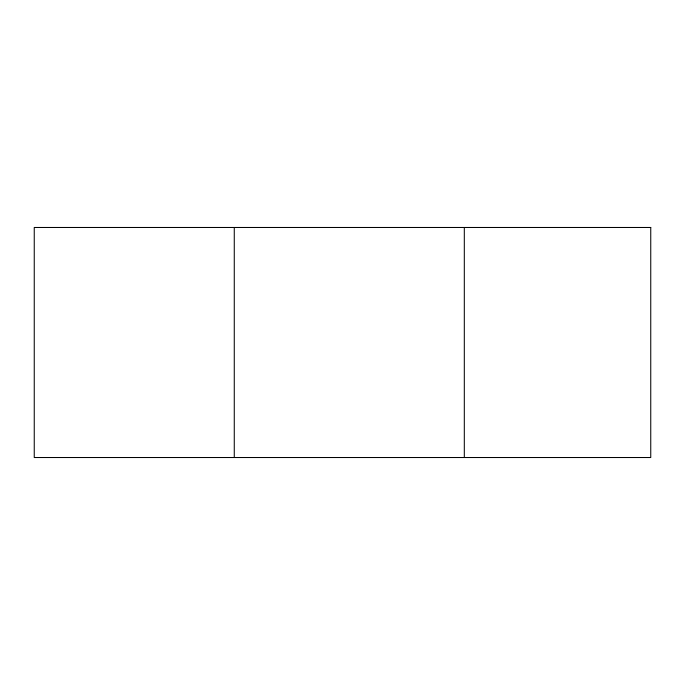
<?xml version="1.0" encoding="UTF-8"?>
<svg xmlns="http://www.w3.org/2000/svg" width="685" height="685" viewBox="0 0 685 685"><rect width="100%" height="100%" fill="white"/><g stroke="black" fill="none" stroke-linecap="round" stroke-linejoin="round"><path stroke-width="1.03" d="M464.31 227.48L464.31 457.52M234.27 227.48L234.27 457.52M650.75 227.48L34.25 227.48L34.25 457.52L650.75 457.52L650.75 227.48"/></g></svg>
